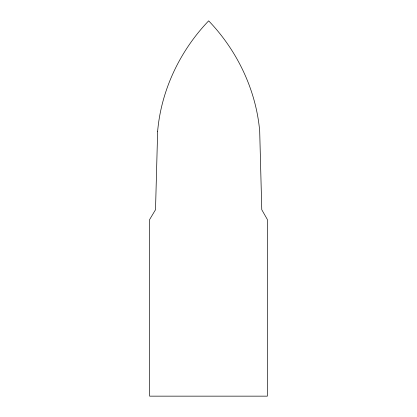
<?xml version="1.0" encoding="UTF-8"?>
<svg xmlns="http://www.w3.org/2000/svg" width="417" height="417" viewBox="0 0 417 417"><rect width="100%" height="100%" fill="white"/><g stroke="black" fill="none" stroke-linecap="round" stroke-linejoin="round"><path stroke-width="0.63" d="M157.642 131.23L155.515 209.725L149.63 219.54L149.63 396.15L267.37 396.15L267.37 219.54L261.777 209.725L259.697 131.23C256.127 90.051 237.231 50.598 208.667 20.85C180.102 50.598 161.207 90.051 157.642 131.23"/></g></svg>
